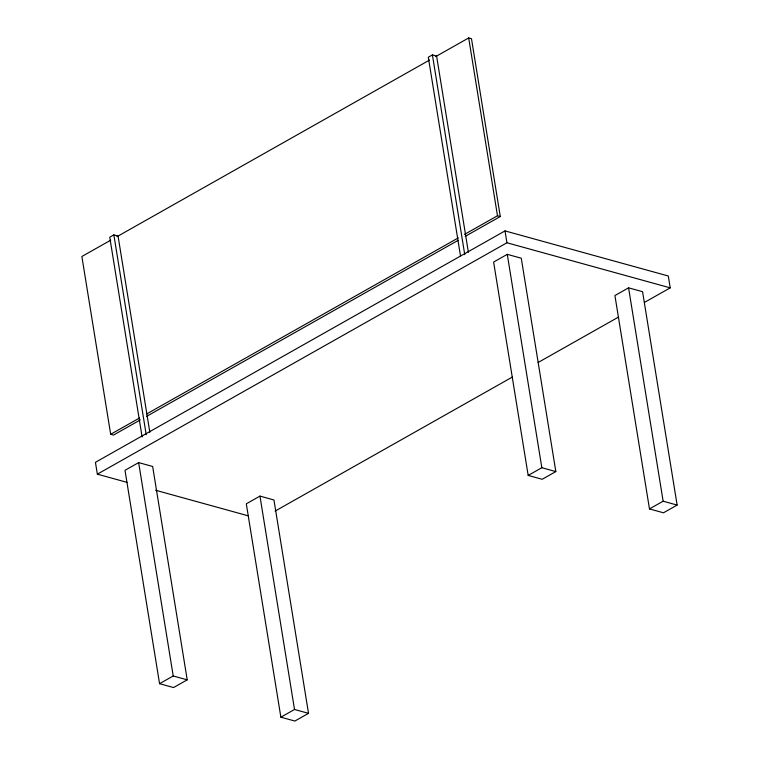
<?xml version="1.0" encoding="UTF-8"?>
<svg xmlns="http://www.w3.org/2000/svg" width="759" height="759" viewBox="0 0 759 759"><rect width="100%" height="100%" fill="white"/><g stroke="black" fill="none" stroke-linecap="round" stroke-linejoin="round"><path stroke-width="1.14" d="M149.836 432.288L118.053 236.058L113.85 234.892L109.751 237.206L142.104 436.947M468.388 252.311L436.605 56.081L432.412 54.914L428.313 57.229L460.476 255.802M110.757 240.176L81.868 256.495L110.672 434.3L113.47 435.078L140.292 419.926M116.943 236.685L429.49 60.094M435.685 56.602L468.692 37.95L471.491 38.718L500.285 216.533L465.22 236.343M110.672 434.3L139.552 417.981M146.772 413.902L458.294 237.899M464.48 234.408L497.487 215.755L500.285 216.533M146.478 416.425L458 240.423M644.429 302.433L670.216 287.86L668.299 276.001L505.01 230.907L95.435 462.316L97.351 474.166L127.047 482.363M97.351 474.166L506.927 242.766L670.216 287.86M138.65 462.601L124.998 470.314L159.561 683.688L173.555 687.55L187.207 679.836L152.654 466.472L138.65 462.601L173.213 675.975L187.207 679.836M507.268 254.341L493.616 262.054L528.179 475.428L542.173 479.29L555.825 471.576L521.272 258.212L507.268 254.341L541.831 467.715L555.825 471.576M259.957 496.101L246.305 503.815L280.868 717.189L294.862 721.05L308.515 713.337L273.952 499.972L259.957 496.101L294.52 709.475L308.515 713.337M628.575 287.841L614.923 295.555L649.476 508.919L663.48 512.79L677.132 505.077L642.569 291.703L628.575 287.841L663.129 501.206L677.132 505.077M275.09 511.101L512.372 377.043M538.169 362.47L618.632 317.006M159.561 683.688L173.213 675.975M528.179 475.428L541.831 467.715M280.868 717.189L294.52 709.475M649.476 508.919L663.129 501.206M155.595 490.248L248.089 515.788M505.01 230.907L506.927 242.766M468.692 37.95L497.487 215.755M432.412 54.914L464.755 254.654M113.85 234.892L146.202 434.632"/></g></svg>
